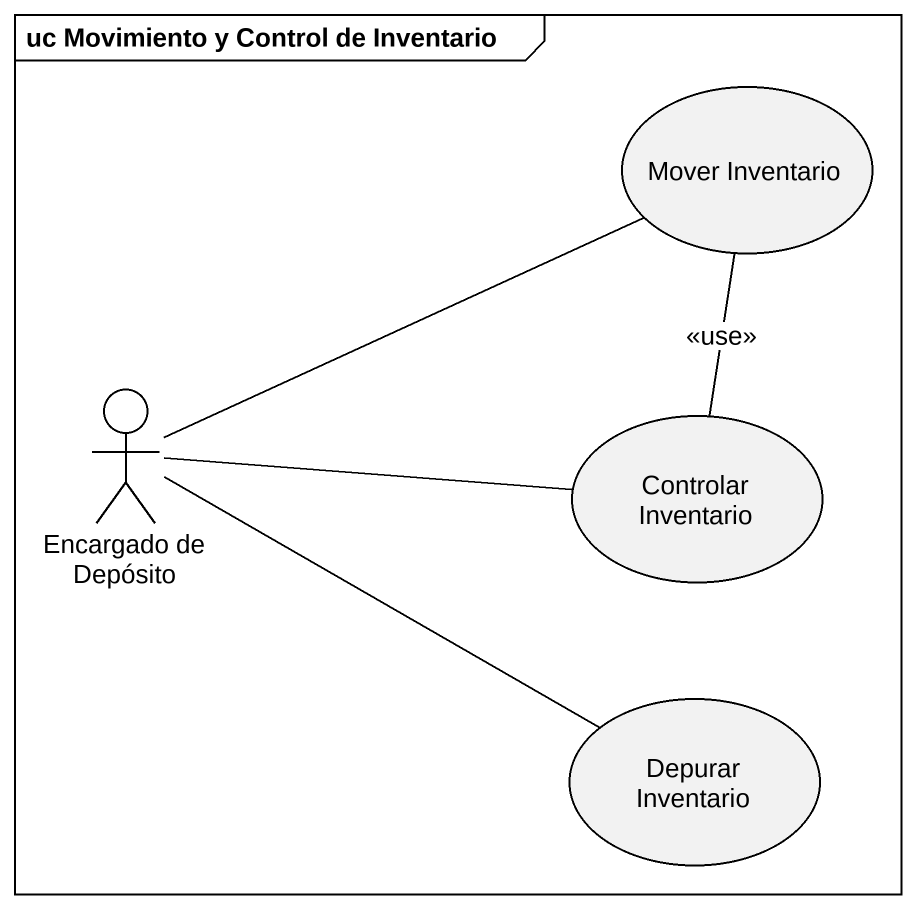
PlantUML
@startuml
mainframe uc Movimiento y Control de Inventario
usecase "Mover Inventario" as Mover_Inventario
actor "Encargado de Depósito" as Encargado_de_Depósito
usecase "Controlar Inventario" as Controlar_Inventario
usecase "Depurar Inventario" as Depurar_Inventario
Encargado_de_Depósito -right- Mover_Inventario
Encargado_de_Depósito -right- Controlar_Inventario
Encargado_de_Depósito -right- Depurar_Inventario
Controlar_Inventario -up- Mover_Inventario : <<use>>
@enduml
